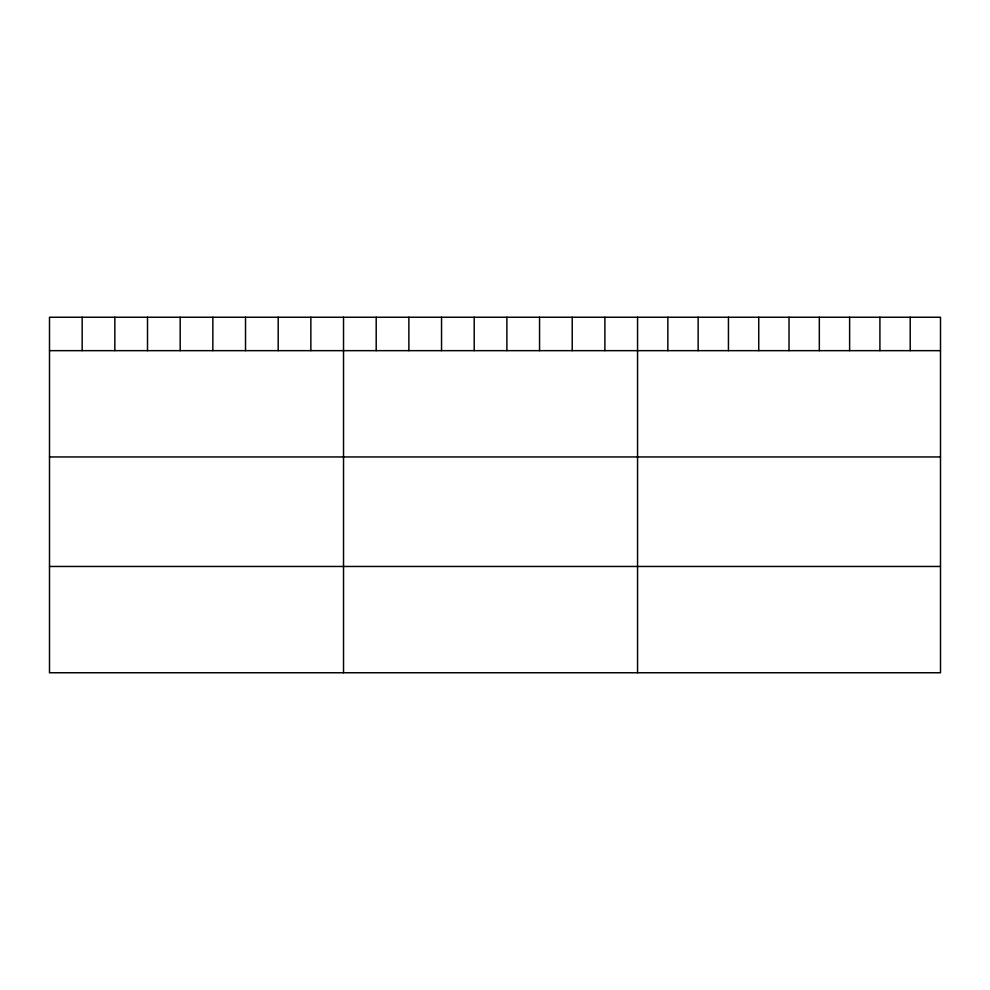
<?xml version="1.0" encoding="UTF-8"?>
<svg xmlns="http://www.w3.org/2000/svg" width="990" height="990" viewBox="0 0 990 990"><rect width="100%" height="100%" fill="white"/><g stroke="black" fill="none" stroke-linecap="round" stroke-linejoin="round"><path stroke-width="1.49" d="M940.5 350.658L940.5 672.755L49.5 672.755L49.5 317.246L940.5 317.246L940.5 350.658L49.5 350.658M49.5 456.947L940.5 456.947M49.5 566.466L940.5 566.466M910.206 317.246L910.206 350.658M879.912 317.246L879.912 350.658M849.618 317.246L849.618 350.658M819.324 317.246L819.324 350.658M789.03 317.246L789.03 350.658M758.736 317.246L758.736 350.658M728.442 317.246L728.442 350.658M698.148 317.246L698.148 350.658M667.854 317.246L667.854 350.658M637.56 317.246L637.56 672.755M604.89 317.246L604.89 350.658M572.22 317.246L572.22 350.658M539.55 317.246L539.55 350.658M506.88 317.246L506.88 350.658M474.21 317.246L474.21 350.658M441.54 317.246L441.54 350.658M408.87 317.246L408.87 350.658M376.2 317.246L376.2 350.658M343.53 317.246L343.53 672.755M310.86 317.246L310.86 350.658M278.19 317.246L278.19 350.658M245.52 317.246L245.52 350.658M212.85 317.246L212.85 350.658M180.18 317.246L180.18 350.658M147.51 317.246L147.51 350.658M114.84 317.246L114.84 350.658M82.17 317.246L82.17 350.658"/></g></svg>
